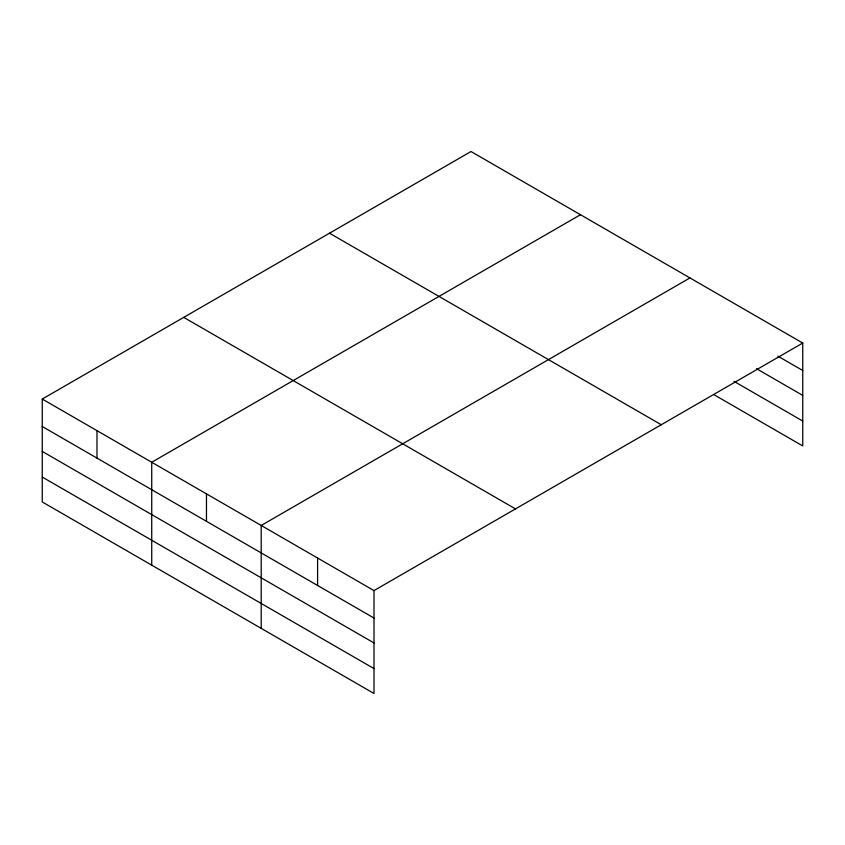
<?xml version="1.0" encoding="UTF-8"?>
<svg xmlns="http://www.w3.org/2000/svg" width="845" height="845" viewBox="0 0 845 845"><rect width="100%" height="100%" fill="white"/><g stroke="black" fill="none" stroke-linecap="round" stroke-linejoin="round"><path stroke-width="1.27" d="M802.75 343.049L471.003 151.519L42.25 399.051L42.25 501.951L373.997 693.481L373.997 590.592L802.75 343.049L802.75 445.949L713.645 394.499M580.483 214.725L151.73 462.257L151.73 565.157M689.953 277.931L261.2 525.463L261.2 628.363M777.939 356.178L802.75 370.501M756.507 368.695L802.75 395.397M733.946 381.327L802.75 421.042M329.518 233.209L661.265 424.739M183.735 317.371L515.482 508.901M42.25 399.051L373.997 590.592M42.25 426.514L373.997 618.044M42.25 451.41L373.997 642.939M42.25 477.055L373.997 668.585M317.593 558.027L317.593 585.479M206.465 493.86L206.465 521.312M96.985 430.654L96.985 458.106"/></g></svg>
